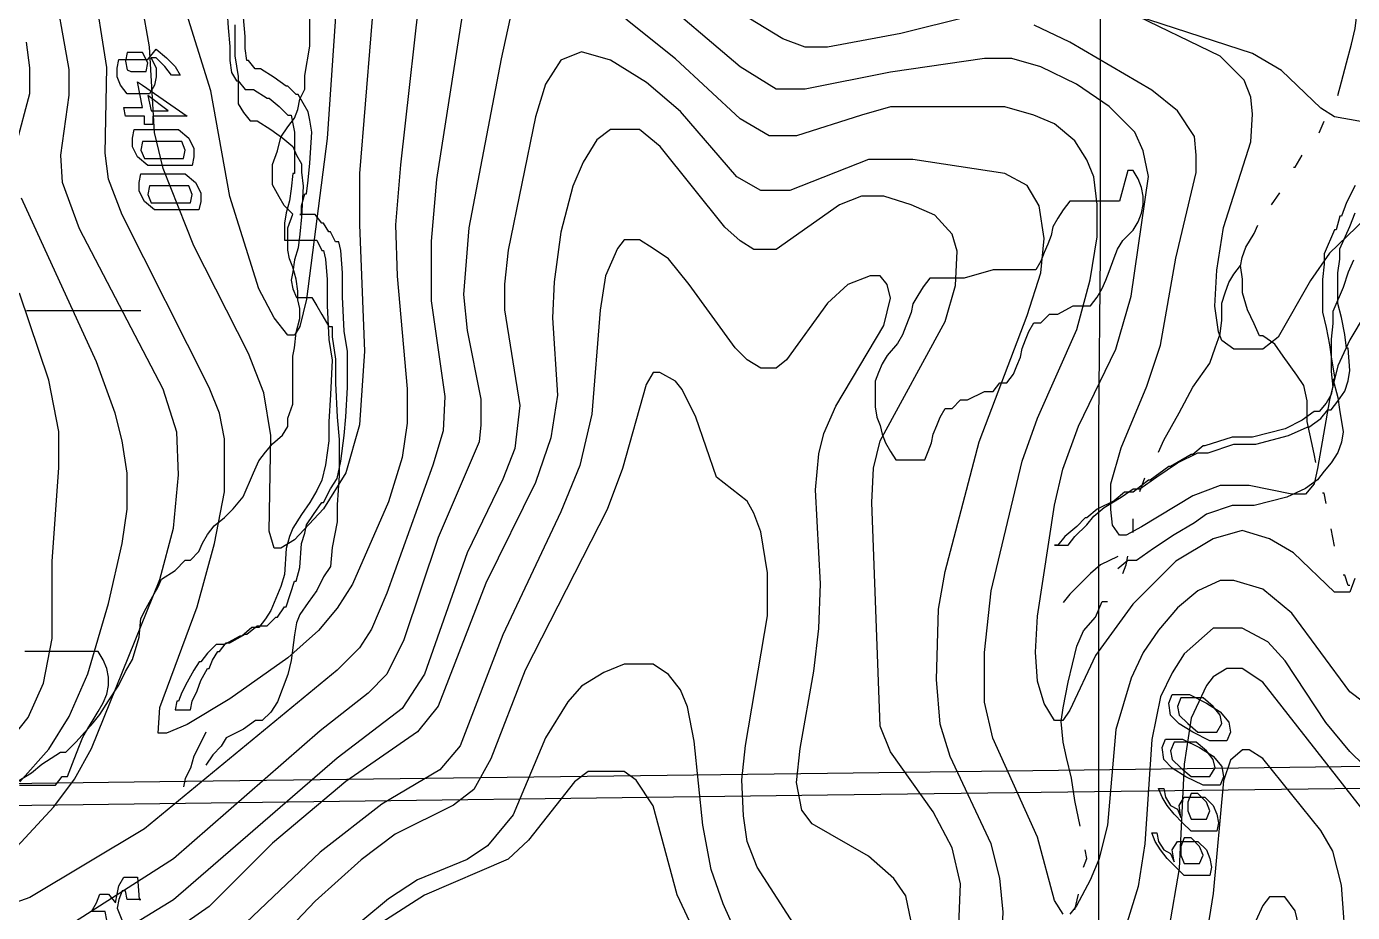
# Model space of a CAD drawing. Extents: x -0.49 to 6.91, y -0.57 to 8.11.
# Drawn here: x 2.0287 to 2.4381, y 2.2433 to 2.517 of the extents above; entities that cross this region are included whole.
import ezdxf

# ---------------------------------------------------------------- set-up
doc = ezdxf.new("R2010")
doc.units = 0
for name, color, linetype in [('Elevations', 7, 'CONTINUOUS'), ('Grid', 7, 'CONTINUOUS'), ('Labels', 7, 'CONTINUOUS'), ('roads', 7, 'CONTINUOUS'), ('topo', 7, 'CONTINUOUS'), ('topo_grid', 7, 'CONTINUOUS'), ('water', 7, 'CONTINUOUS'), ('white', 7, 'CONTINUOUS')]:
    doc.layers.add(name, color=color, linetype=linetype)

msp = doc.modelspace()

# ---------------------------------------------------------------- linework, layer by layer
at = {"layer": 'Elevations', "color": 1}
for points in [[(2.068791, 2.509939), (2.071954, 2.507294), (2.074589, 2.504648), (2.076171, 2.502002), (2.074589, 2.502002), (2.073536, 2.502002), (2.071427, 2.504648), (2.068792, 2.507294), (2.06721, 2.507294), (2.068792, 2.504119), (2.068792, 2.501473), (2.068266, 2.498827), (2.066683, 2.496181), (2.065101, 2.496181), (2.062464, 2.496181), (2.059826, 2.496181), (2.057717, 2.498827), (2.056662, 2.501473), (2.056662, 2.504119), (2.057188, 2.506764), (2.058771, 2.506764), (2.060879, 2.506764), (2.063515, 2.506764), (2.06615, 2.506764)], [(2.060882, 2.503087), (2.062464, 2.503087), (2.064046, 2.503087), (2.065629, 2.503087), (2.066155, 2.505733), (2.064573, 2.508908), (2.062991, 2.508908), (2.061408, 2.508908), (2.059826, 2.508908), (2.0593, 2.506262), (2.059826, 2.503616)], [(2.064573, 2.498853), (2.078281, 2.489328), (2.078281, 2.489328), (2.067736, 2.489328), (2.067736, 2.486683), (2.065101, 2.486683), (2.065101, 2.489328), (2.0593, 2.489328), (2.058773, 2.491974), (2.064574, 2.491974), (2.062991, 2.499912)], [(2.066154, 2.495705), (2.06721, 2.490942), (2.072482, 2.490942)], [(2.078808, 2.482502), (2.08039, 2.479327), (2.08039, 2.476681), (2.079864, 2.474035), (2.078281, 2.474035), (2.076173, 2.474035), (2.070373, 2.474035), (2.066155, 2.474035), (2.062992, 2.476681), (2.061409, 2.479856), (2.061409, 2.482502), (2.061936, 2.485148), (2.063518, 2.485148), (2.065627, 2.485148), (2.071427, 2.485148), (2.075645, 2.485148)], [(2.067736, 2.476179), (2.0709, 2.476179), (2.075118, 2.476179), (2.077227, 2.476179), (2.077753, 2.478824), (2.076698, 2.48147), (2.074062, 2.48147), (2.070371, 2.48147), (2.067209, 2.48147), (2.064574, 2.48147), (2.064044, 2.478824), (2.0651, 2.476179)], [(2.080917, 2.468797), (2.082499, 2.465622), (2.082499, 2.462976), (2.081973, 2.46033), (2.08039, 2.46033), (2.078282, 2.46033), (2.072483, 2.46033), (2.068265, 2.46033), (2.065101, 2.462976), (2.063518, 2.466151), (2.063518, 2.468797), (2.064045, 2.471443), (2.065627, 2.471443), (2.067736, 2.471443), (2.073536, 2.471443), (2.077754, 2.471443)], [(2.069845, 2.462473), (2.073009, 2.462473), (2.077227, 2.462473), (2.079336, 2.462473), (2.079862, 2.465119), (2.078807, 2.467765), (2.076171, 2.467765), (2.07248, 2.467765), (2.069318, 2.467765), (2.06668, 2.467765), (2.066153, 2.465119), (2.067209, 2.462473)], [(2.393054, 2.307983), (2.397272, 2.305337), (2.399907, 2.302162), (2.400434, 2.298987), (2.399381, 2.296341), (2.398325, 2.296341), (2.396216, 2.296341), (2.394108, 2.296341), (2.388836, 2.298987), (2.384618, 2.301633), (2.381982, 2.304279), (2.381456, 2.307983), (2.382509, 2.310629), (2.383562, 2.310629), (2.385144, 2.310629), (2.387779, 2.310629)], [(2.390418, 2.29904), (2.393581, 2.29904), (2.396216, 2.29904), (2.397798, 2.301686), (2.397272, 2.304332), (2.395163, 2.306978), (2.391999, 2.309623), (2.387782, 2.309623), (2.385144, 2.309623), (2.384091, 2.306978), (2.384618, 2.304332), (2.387253, 2.301686)], [(2.390945, 2.294278), (2.395163, 2.291632), (2.397798, 2.288457), (2.398325, 2.285282), (2.397272, 2.282636), (2.396216, 2.282636), (2.394107, 2.282636), (2.391999, 2.282636), (2.386727, 2.285282), (2.382509, 2.287928), (2.379871, 2.290573), (2.379344, 2.294278), (2.3804, 2.296923), (2.381453, 2.296923), (2.383035, 2.296923), (2.38567, 2.296923)], [(2.388309, 2.285335), (2.391472, 2.285335), (2.394107, 2.285335), (2.395689, 2.28798), (2.395163, 2.290626), (2.393054, 2.293272), (2.389891, 2.295918), (2.385672, 2.295918), (2.383036, 2.295918), (2.381983, 2.293272), (2.382509, 2.290626), (2.385145, 2.28798)], [(2.384091, 2.275307), (2.385144, 2.272661), (2.384618, 2.276365), (2.3862, 2.279011), (2.387782, 2.279011), (2.389891, 2.279011), (2.392526, 2.279011), (2.395161, 2.276365), (2.396217, 2.273719), (2.396743, 2.271074), (2.396217, 2.268428), (2.394635, 2.268428), (2.393053, 2.268428), (2.390944, 2.268428), (2.388309, 2.268428), (2.385673, 2.271074), (2.383038, 2.273719), (2.380929, 2.276365), (2.379347, 2.279011), (2.378291, 2.281657), (2.379874, 2.281657), (2.3804, 2.279011), (2.381982, 2.276365)], [(2.389363, 2.272132), (2.390945, 2.272132), (2.393054, 2.272132), (2.394107, 2.274778), (2.394107, 2.274778), (2.393054, 2.277424), (2.390419, 2.280069), (2.38831, 2.280069), (2.387254, 2.277424), (2.387254, 2.274778), (2.38831, 2.272132)], [(2.381982, 2.261601), (2.383035, 2.258956), (2.382509, 2.26266), (2.384091, 2.265306), (2.38567, 2.265306), (2.387782, 2.265306), (2.390417, 2.265306), (2.393052, 2.26266), (2.394108, 2.260014), (2.394634, 2.257368), (2.394108, 2.254722), (2.392526, 2.254722), (2.390944, 2.254722), (2.388835, 2.254722), (2.3862, 2.254722), (2.383564, 2.257368), (2.380926, 2.260014), (2.378818, 2.26266), (2.377238, 2.265306), (2.376182, 2.267951), (2.377765, 2.267951), (2.378291, 2.265306), (2.379873, 2.26266)], [(2.387254, 2.258426), (2.388836, 2.258426), (2.390945, 2.258426), (2.391998, 2.261072), (2.391998, 2.261072), (2.390945, 2.263718), (2.38831, 2.266364), (2.386201, 2.266364), (2.385145, 2.263718), (2.385145, 2.261072), (2.386201, 2.258426)]]:
    msp.add_lwpolyline(points, close=True, dxfattribs=at)
at = {"layer": 'Grid', "color": 1}
for points in [[(1.658057, 2.278455), (1.658583, 2.485148), (1.658583, 2.691311), (1.65911, 2.897977), (1.65911, 3.10467), (1.86474, 3.10467), (2.07037, 3.10467), (2.276, 3.10467), (2.48163, 3.10467), (2.48163, 3.071994), (2.48163, 2.898533), (2.48163, 2.863185), (2.48163, 2.69237), (2.48163, 2.654402), (2.482157, 2.487265), (2.482157, 2.44509), (2.482157, 2.282186), (2.276, 2.27954), (2.069842, 2.276894), (1.864212, 2.274249)], [(1.659639, 1.451738), (1.659112, 1.658431), (1.658586, 1.865097), (1.658586, 2.071789), (1.658059, 2.278482), (1.864216, 2.281128), (2.069846, 2.283774), (2.276003, 2.286419), (2.48216, 2.289065), (2.48216, 2.243186), (2.482687, 2.082902), (2.482687, 2.034404), (2.483216, 1.877268), (2.483216, 1.825595), (2.483742, 1.675338), (2.483742, 1.616812), (2.484269, 1.473937), (2.278111, 1.469174), (2.071954, 1.464941), (1.865797, 1.460179)]]:
    msp.add_lwpolyline(points, close=True, dxfattribs=at)
at = {"layer": 'Labels', "color": 6}
msp.add_lwpolyline([(2.053503, 2.241017), (2.052976, 2.243663), (2.051923, 2.243663), (2.050341, 2.243663), (2.049814, 2.243663), (2.048759, 2.243663), (2.048759, 2.243663), (2.050341, 2.246309), (2.051397, 2.248954), (2.052979, 2.248954), (2.054035, 2.248954), (2.056143, 2.246309), (2.05667, 2.248954), (2.057196, 2.2516), (2.058778, 2.254246), (2.059832, 2.254246), (2.060887, 2.254246), (2.06194, 2.254246), (2.062996, 2.254246), (2.063518, 2.247367), (2.064044, 2.247367), (2.064044, 2.247367), (2.062991, 2.247367), (2.061409, 2.247367), (2.060354, 2.247367), (2.059827, 2.247367), (2.059301, 2.250013), (2.058774, 2.250013), (2.058247, 2.250013), (2.057194, 2.247367), (2.056665, 2.244721), (2.061938, 2.231492)], dxfattribs=at)
at = {"layer": 'roads', "color": 7}
for points in [[(2.093051, 2.517454), (2.093051, 2.507929), (2.094106, 2.501579), (2.094106, 2.497345), (2.094106, 2.493112), (2.095689, 2.490466), (2.097797, 2.48782), (2.099906, 2.48782), (2.104124, 2.485174), (2.107815, 2.482529), (2.110979, 2.479883), (2.112032, 2.477237), (2.113614, 2.474591), (2.113614, 2.471945), (2.114141, 2.467712), (2.113614, 2.458187), (2.113088, 2.452895), (2.112561, 2.448662), (2.111506, 2.444958), (2.110979, 2.441254), (2.110453, 2.438608), (2.110979, 2.435962), (2.112032, 2.433316), (2.112559, 2.433316), (2.114141, 2.433316), (2.116776, 2.433316), (2.118358, 2.43067), (2.119941, 2.428024), (2.122049, 2.42432), (2.123102, 2.42432), (2.123102, 2.421145), (2.124158, 2.414266), (2.124158, 2.406858), (2.124685, 2.396274), (2.125211, 2.389395), (2.125211, 2.378283), (2.124685, 2.369287), (2.124685, 2.363995), (2.123102, 2.356058), (2.122576, 2.350237), (2.120467, 2.347062), (2.118358, 2.342829), (2.115723, 2.339124), (2.113085, 2.33542), (2.112032, 2.332774), (2.111506, 2.32907), (2.11045, 2.321133), (2.109397, 2.316899), (2.106234, 2.308433), (2.104125, 2.305258), (2.101488, 2.302612), (2.099379, 2.302612), (2.095689, 2.299966), (2.090416, 2.29732), (2.088834, 2.294674), (2.086198, 2.292029), (2.08409, 2.288854)], [(2.438401, 2.444799), (2.436818, 2.441095), (2.435236, 2.436332), (2.432073, 2.428924), (2.432073, 2.42522), (2.431546, 2.420457), (2.431546, 2.415695), (2.431546, 2.410403), (2.432073, 2.405641)], [(2.432071, 2.408181), (2.433653, 2.40236), (2.43418, 2.398656), (2.435233, 2.391776), (2.434706, 2.388601), (2.43365, 2.385426), (2.431542, 2.382251), (2.429433, 2.379606), (2.427324, 2.37696), (2.423633, 2.374314), (2.417833, 2.371668), (2.407816, 2.369022), (2.400961, 2.369022), (2.393053, 2.366376), (2.389362, 2.363731), (2.383035, 2.360026), (2.376708, 2.355793), (2.371436, 2.352089), (2.368798, 2.352089), (2.365635, 2.349443)], [(2.365636, 2.353333), (2.360364, 2.350687), (2.3572, 2.348041), (2.354565, 2.345395), (2.350873, 2.341691), (2.348765, 2.339045)], [(2.084081, 2.29904), (2.082499, 2.295865)], [(2.082499, 2.295865), (2.08039, 2.291632), (2.079337, 2.287928), (2.077755, 2.284753), (2.077228, 2.282107)]]:
    msp.add_lwpolyline(points, dxfattribs=at)
at = {"layer": 'topo', "color": 2}
for points in [[(2.015542, 2.252738), (2.037159, 2.276021), (2.043486, 2.284488), (2.048759, 2.294013), (2.069848, 2.346215), (2.074066, 2.36209), (2.075648, 2.378494), (2.075121, 2.391724), (2.070903, 2.404953), (2.045068, 2.454509), (2.039796, 2.468797), (2.039267, 2.477263), (2.041905, 2.495784), (2.041905, 2.503722), (2.036632, 2.533249), (2.041377, 2.564338), (2.040851, 2.591775), (2.038742, 2.602358), (2.036107, 2.610296), (2.031362, 2.617704), (2.025035, 2.623525)], [(2.151043, 2.535948), (2.144189, 2.474274), (2.142606, 2.455753), (2.143133, 2.439878), (2.146296, 2.405085), (2.146296, 2.394502), (2.144714, 2.383918), (2.140496, 2.37016), (2.129424, 2.34476), (2.124678, 2.337352), (2.118879, 2.330473), (2.109388, 2.322006), (2.091462, 2.309306), (2.078281, 2.301368), (2.071954, 2.298723), (2.069319, 2.298723), (2.069845, 2.30666), (2.081444, 2.337775), (2.086717, 2.357354), (2.08988, 2.373229), (2.08988, 2.389633), (2.088298, 2.397571), (2.085135, 2.405508), (2.058245, 2.458769), (2.054027, 2.469881), (2.052974, 2.477819), (2.0535, 2.504277), (2.049282, 2.531185)], [(2.136805, 2.535895), (2.131533, 2.471575), (2.131533, 2.4557), (2.133113, 2.416674), (2.131533, 2.39392), (2.127315, 2.379103), (2.120461, 2.36799), (2.111497, 2.358465), (2.107279, 2.35582), (2.10517, 2.35582), (2.103591, 2.361111), (2.104117, 2.390639), (2.102008, 2.403868), (2.097264, 2.416039), (2.080391, 2.44927), (2.070901, 2.473083), (2.068265, 2.484195), (2.066683, 2.510654), (2.061938, 2.537562)], [(2.16475, 2.530418), (2.15526, 2.469776), (2.153678, 2.450726), (2.153678, 2.432205), (2.157896, 2.402677), (2.15737, 2.392094), (2.154207, 2.381511), (2.139971, 2.341982), (2.135226, 2.330869), (2.131534, 2.325049), (2.124681, 2.318169), (2.065101, 2.269142), (2.029776, 2.247975), (2.020813, 2.2448)], [(2.124677, 2.527719), (2.121514, 2.48237), (2.115187, 2.432813), (2.113078, 2.424347), (2.111496, 2.421701), (2.109387, 2.421701), (2.105169, 2.426993), (2.100424, 2.435988), (2.091461, 2.464458), (2.085661, 2.497134), (2.077225, 2.524042)], [(2.438906, 2.346533), (2.437327, 2.342299), (2.434689, 2.342299), (2.43258, 2.342299), (2.419927, 2.35447), (2.412545, 2.358704), (2.404109, 2.361349), (2.395146, 2.358704), (2.383547, 2.351824), (2.370361, 2.338595), (2.358762, 2.32272), (2.350853, 2.305787), (2.348745, 2.302612), (2.346109, 2.302612), (2.342945, 2.307904), (2.340836, 2.314783), (2.34031, 2.323779), (2.340836, 2.334891), (2.34611, 2.369155), (2.348745, 2.380267), (2.35349, 2.393496), (2.36509, 2.417309), (2.369835, 2.433713), (2.375107, 2.470622), (2.373525, 2.47856), (2.370887, 2.484381), (2.362979, 2.492318), (2.352961, 2.499197), (2.341889, 2.504489), (2.332926, 2.507135), (2.32451, 2.507135), (2.295511, 2.502901), (2.269149, 2.49761), (2.260186, 2.49761), (2.249114, 2.504489), (2.22117, 2.528301)], [(2.177922, 2.5192), (2.175287, 2.507029), (2.165269, 2.454827), (2.163689, 2.434189), (2.164743, 2.423077), (2.168961, 2.40191), (2.168961, 2.393973), (2.168434, 2.388681), (2.15578, 2.359153), (2.145235, 2.327536), (2.139963, 2.316952), (2.134163, 2.311131), (2.1194, 2.29949), (2.074057, 2.259935), (2.036096, 2.235593)], [(2.348755, 2.24279), (2.34612, 2.247023), (2.340848, 2.266602), (2.327139, 2.297188), (2.324503, 2.3083), (2.324503, 2.323646), (2.326612, 2.342696), (2.336102, 2.382754), (2.340848, 2.395983), (2.352974, 2.423421), (2.357192, 2.438766), (2.359301, 2.451996), (2.359301, 2.46205), (2.358245, 2.470516), (2.356137, 2.475808), (2.352446, 2.481629), (2.346119, 2.486921), (2.339792, 2.489566), (2.330829, 2.492212), (2.295503, 2.492212), (2.286539, 2.489566), (2.266505, 2.483216), (2.258068, 2.483216), (2.249106, 2.488508), (2.22907, 2.507029), (2.21378, 2.5192)], [(2.319765, 2.520073), (2.298675, 2.514781), (2.276003, 2.510548), (2.269149, 2.510548), (2.262295, 2.513194), (2.25175, 2.519544)], [(2.442082, 2.457578), (2.43101, 2.446995), (2.42521, 2.438528), (2.415192, 2.421066), (2.410447, 2.417362), (2.401484, 2.417362), (2.397793, 2.420008), (2.39674, 2.422653), (2.395685, 2.430591), (2.396214, 2.441703), (2.398323, 2.454933), (2.406758, 2.481391), (2.407288, 2.489858), (2.406758, 2.495149), (2.40465, 2.500441), (2.397269, 2.507849), (2.368793, 2.521608)], [(2.450517, 2.485915), (2.432591, 2.48909), (2.428373, 2.491736), (2.416246, 2.503378), (2.407283, 2.508669), (2.371426, 2.520311)], [(2.44209, 2.428104), (2.437344, 2.420166), (2.433654, 2.412229), (2.431019, 2.401645), (2.427327, 2.380479), (2.426272, 2.375716), (2.423637, 2.372541), (2.419419, 2.372541), (2.406238, 2.375187), (2.397274, 2.375187), (2.388839, 2.372012), (2.373016, 2.362487), (2.368272, 2.359841), (2.366163, 2.359841), (2.364054, 2.363016), (2.363528, 2.367779), (2.363528, 2.375716), (2.366691, 2.386829), (2.3746, 2.405879), (2.378818, 2.418579), (2.383567, 2.44546), (2.389894, 2.471919), (2.389894, 2.47721), (2.389368, 2.483031), (2.384095, 2.490969), (2.376186, 2.497319), (2.350874, 2.512135), (2.339802, 2.517427)], [(2.025553, 2.480412), (2.02977, 2.496287), (2.02977, 2.504224), (2.028717, 2.512162)], [(2.329773, 2.232815), (2.330299, 2.243398), (2.329246, 2.253981), (2.326611, 2.264565), (2.313957, 2.291473), (2.310793, 2.301527), (2.30974, 2.315285), (2.310267, 2.336981), (2.312375, 2.348623), (2.32292, 2.388681), (2.337682, 2.427707), (2.3419, 2.440936), (2.342956, 2.451519), (2.341374, 2.461574), (2.337683, 2.467924), (2.330829, 2.471628), (2.302358, 2.475861), (2.28865, 2.475861), (2.264396, 2.466336), (2.255433, 2.466336), (2.248052, 2.470569), (2.230653, 2.490678), (2.220108, 2.499674), (2.209036, 2.506553), (2.200072, 2.509199), (2.193746, 2.506553), (2.189, 2.499144), (2.185832, 2.48909), (2.177397, 2.447948), (2.176341, 2.437364), (2.176341, 2.429427), (2.181086, 2.399899), (2.179504, 2.38667), (2.175813, 2.377145), (2.164741, 2.354391), (2.151559, 2.316952), (2.144705, 2.306369), (2.12467, 2.291023), (2.074055, 2.247261), (2.036093, 2.223978)], [(2.316601, 2.239509), (2.31713, 2.252209), (2.314492, 2.263321), (2.308693, 2.274434), (2.295512, 2.292955), (2.292348, 2.300892), (2.289713, 2.369948), (2.29024, 2.380532), (2.292348, 2.388998), (2.312383, 2.425908), (2.315547, 2.43702), (2.316074, 2.447604), (2.314492, 2.452895), (2.30922, 2.458716), (2.301838, 2.461891), (2.293402, 2.464537), (2.286548, 2.464537), (2.279694, 2.461891), (2.260186, 2.448133), (2.253332, 2.448133), (2.249114, 2.450779), (2.244369, 2.455012), (2.224333, 2.479883), (2.218006, 2.485174), (2.21326, 2.485174), (2.209041, 2.485174), (2.204823, 2.481999), (2.200605, 2.47512), (2.197442, 2.467712), (2.193751, 2.453424), (2.191637, 2.438079), (2.19111, 2.426966), (2.192698, 2.403154), (2.190584, 2.389924), (2.185839, 2.376166), (2.170549, 2.345051), (2.155786, 2.307083), (2.149459, 2.299146), (2.127315, 2.2838), (2.104643, 2.26475), (2.085135, 2.245171), (2.078281, 2.240408)], [(2.026606, 2.283747), (2.035569, 2.293801), (2.041896, 2.303855), (2.047696, 2.317085), (2.054023, 2.33878), (2.058241, 2.357301), (2.059823, 2.367885), (2.059823, 2.378997), (2.058241, 2.389051), (2.056132, 2.397518), (2.050332, 2.413393), (2.027133, 2.464008)], [(2.301835, 2.240594), (2.300255, 2.248531), (2.296564, 2.253823), (2.288655, 2.260702), (2.271256, 2.270756), (2.268093, 2.274989), (2.266511, 2.283456), (2.267566, 2.294039), (2.271783, 2.317852), (2.273366, 2.331081), (2.273892, 2.344839), (2.27231, 2.373838), (2.273366, 2.38495), (2.274948, 2.3913), (2.278638, 2.399767), (2.293401, 2.424638), (2.29551, 2.433104), (2.294457, 2.437338), (2.292348, 2.439984), (2.289184, 2.439984), (2.28233, 2.437338), (2.276003, 2.431517), (2.263349, 2.414054), (2.260186, 2.411409), (2.255441, 2.411409), (2.251223, 2.414054), (2.247532, 2.417759), (2.233296, 2.437338), (2.226969, 2.445275), (2.222224, 2.44845), (2.218006, 2.451096), (2.213261, 2.451096), (2.211152, 2.44845), (2.207461, 2.439984), (2.205879, 2.4294), (2.203241, 2.397227), (2.199551, 2.381352), (2.193751, 2.367064), (2.17582, 2.329097), (2.162639, 2.294807), (2.156312, 2.287398), (2.138386, 2.276815), (2.119405, 2.261998), (2.086189, 2.230354)], [(2.022912, 2.29568), (2.029239, 2.303617), (2.033984, 2.314201), (2.036619, 2.327959), (2.036619, 2.351771), (2.038728, 2.38077), (2.038728, 2.391882), (2.035565, 2.407757), (2.026601, 2.434639)], [(2.269658, 2.233529), (2.254368, 2.257342), (2.251204, 2.265279), (2.250151, 2.273217), (2.249622, 2.284329), (2.250678, 2.294913), (2.257532, 2.33497), (2.257532, 2.3482), (2.255423, 2.3609), (2.253314, 2.36672), (2.251205, 2.370425), (2.241715, 2.377833), (2.235388, 2.396354), (2.23117, 2.40482), (2.229062, 2.407466), (2.224317, 2.410112), (2.222208, 2.410112), (2.220099, 2.406408), (2.212717, 2.380479), (2.207972, 2.367779), (2.18266, 2.318222), (2.172115, 2.290811), (2.166843, 2.281286), (2.160516, 2.276524), (2.142589, 2.267528), (2.132044, 2.259591), (2.117809, 2.246891), (2.098828, 2.226782)], [(2.441554, 2.3083), (2.437336, 2.311475), (2.419409, 2.335817), (2.410446, 2.343225), (2.401483, 2.345871), (2.397265, 2.345871), (2.390411, 2.342696), (2.384084, 2.337405), (2.37828, 2.330525), (2.373535, 2.323646), (2.369844, 2.315709), (2.365099, 2.299834), (2.362464, 2.270306), (2.359826, 2.259723), (2.35719, 2.253373), (2.352972, 2.245435), (2.350864, 2.24279)], [(2.454737, 2.276101), (2.437338, 2.293034), (2.429956, 2.30203), (2.417302, 2.32108), (2.41203, 2.326901), (2.404121, 2.331134), (2.399376, 2.331134), (2.395158, 2.331134), (2.386195, 2.323196), (2.382504, 2.317376), (2.378809, 2.309967), (2.376177, 2.296738), (2.374063, 2.264565), (2.371954, 2.251336), (2.365627, 2.230698)], [(2.253334, 2.224824), (2.243844, 2.245991), (2.240153, 2.256574), (2.237518, 2.270333), (2.23488, 2.296262), (2.232771, 2.306845), (2.230662, 2.312137), (2.226973, 2.316899), (2.222227, 2.320074), (2.218009, 2.320074), (2.21326, 2.320074), (2.206933, 2.317429), (2.200079, 2.313195), (2.195861, 2.308433), (2.189007, 2.29732), (2.178985, 2.273508), (2.171076, 2.263983), (2.164749, 2.259749), (2.149459, 2.253399), (2.140496, 2.247579), (2.124679, 2.234349)], [(2.449983, 2.237498), (2.445765, 2.264909), (2.44102, 2.275492), (2.410439, 2.314518), (2.404112, 2.318751), (2.399381, 2.318751), (2.395163, 2.316106), (2.393054, 2.31346), (2.388309, 2.303406), (2.386201, 2.289118), (2.384618, 2.256971), (2.381456, 2.23845)], [(2.436289, 2.230566), (2.43471, 2.251733), (2.432072, 2.262316), (2.428382, 2.268666), (2.410455, 2.290891), (2.406237, 2.293537), (2.404128, 2.293537), (2.400438, 2.290362), (2.39833, 2.284012), (2.395165, 2.249219), (2.39042, 2.219691)], [(2.241204, 2.223978), (2.229606, 2.248849), (2.222224, 2.276259), (2.216951, 2.284197), (2.21326, 2.286843), (2.209042, 2.286843), (2.202188, 2.286843), (2.19797, 2.283668), (2.183731, 2.265676), (2.177404, 2.259855), (2.151569, 2.248743), (2.138388, 2.240276)], [(2.426781, 2.217019), (2.420454, 2.243901), (2.417291, 2.248134), (2.415183, 2.248134), (2.412545, 2.248134), (2.410436, 2.245488), (2.408327, 2.240726)]]:
    msp.add_lwpolyline(points, dxfattribs=at)
at = {"layer": 'topo_grid', "color": 7}
msp.add_lwpolyline([(2.359831, 2.241043), (2.359831, 2.292187), (2.359831, 2.34386), (2.359831, 2.395004), (2.360358, 2.446651), (2.360358, 2.498324), (2.360358, 2.549468), (2.360358, 2.601141), (2.360358, 2.652814), (2.360358, 2.703958), (2.360884, 2.755631), (2.360884, 2.806775), (2.360884, 2.858449), (2.360884, 2.909593), (2.360884, 2.961266)], dxfattribs=at)
at = {"layer": 'water', "color": 4}
for points in [[(2.433653, 2.495678), (2.434706, 2.499912), (2.436288, 2.505733), (2.437871, 2.511553), (2.438924, 2.516316), (2.43945, 2.520549), (2.443141, 2.527428), (2.447359, 2.536953), (2.448941, 2.540658), (2.449468, 2.543303), (2.449468, 2.547008), (2.449994, 2.552828), (2.449468, 2.562353), (2.447359, 2.566058), (2.446833, 2.566058)], [(2.026071, 2.283879), (2.030289, 2.286525), (2.033453, 2.289171), (2.039252, 2.292875), (2.040835, 2.292875), (2.043998, 2.29605), (2.049271, 2.301871), (2.051379, 2.304517), (2.054015, 2.30875), (2.057178, 2.313513), (2.059286, 2.317746), (2.061395, 2.32145), (2.063504, 2.328329), (2.06403, 2.33415), (2.065613, 2.337325), (2.067721, 2.341029), (2.069304, 2.343675), (2.070357, 2.346321), (2.074575, 2.348967), (2.077739, 2.352142), (2.079321, 2.352142), (2.081956, 2.354788), (2.083009, 2.357434), (2.084591, 2.360079), (2.0867, 2.362725), (2.089864, 2.365371), (2.092505, 2.368017), (2.095664, 2.371721), (2.098832, 2.379129), (2.100414, 2.382834), (2.102523, 2.385479), (2.104631, 2.388125), (2.107794, 2.390771), (2.109376, 2.393417), (2.109376, 2.396063), (2.110959, 2.400296), (2.110959, 2.406117), (2.110959, 2.411938), (2.110959, 2.415113), (2.111485, 2.417759), (2.112012, 2.422521), (2.113065, 2.426754), (2.113065, 2.429929), (2.112538, 2.432575), (2.112538, 2.435221), (2.112012, 2.438925), (2.110959, 2.442629), (2.109903, 2.445275), (2.109376, 2.447921), (2.109376, 2.451096), (2.109376, 2.4548), (2.110959, 2.459034), (2.108323, 2.461679), (2.106741, 2.464325), (2.104632, 2.468029), (2.104632, 2.470675), (2.104632, 2.474379), (2.106215, 2.478613), (2.10727, 2.482846), (2.109379, 2.486021), (2.111488, 2.488667), (2.112541, 2.491313), (2.113067, 2.494488), (2.114649, 2.497663), (2.114649, 2.501896), (2.116232, 2.510892), (2.116232, 2.519359)], [(2.427853, 2.48409), (2.427853, 2.48409), (2.429435, 2.487794)], [(2.419944, 2.473533), (2.420471, 2.473533), (2.422579, 2.477237)], [(2.41309, 2.461944), (2.415725, 2.465648)], [(2.403599, 2.442973), (2.404126, 2.445619), (2.405181, 2.448794), (2.407817, 2.453028), (2.40887, 2.455673)], [(2.378291, 2.385506), (2.379873, 2.38921), (2.384618, 2.397677), (2.388836, 2.405614), (2.394109, 2.413023), (2.395691, 2.417785), (2.397273, 2.422018), (2.3978, 2.426252), (2.3978, 2.431543), (2.398856, 2.434718), (2.399909, 2.437893), (2.401491, 2.440539), (2.4036, 2.443185)], [(2.426799, 2.382331), (2.42627, 2.384977), (2.424161, 2.395031), (2.424161, 2.401381), (2.423108, 2.406143), (2.420999, 2.409318), (2.416781, 2.415139), (2.414146, 2.418843), (2.410455, 2.421489), (2.409402, 2.421489), (2.40782, 2.425193), (2.405711, 2.429427), (2.404129, 2.434718), (2.404129, 2.438952), (2.403602, 2.443185)], [(2.372492, 2.373361), (2.374072, 2.377595)], [(2.429962, 2.369684), (2.429435, 2.372859), (2.428909, 2.372859)], [(2.370383, 2.360714), (2.370383, 2.364948), (2.370383, 2.364948)], [(2.432598, 2.356508), (2.432071, 2.359153), (2.431545, 2.361799)], [(2.367219, 2.348067), (2.368272, 2.350713), (2.368798, 2.353359)], [(2.437343, 2.344363), (2.436816, 2.344363), (2.435763, 2.347538), (2.435237, 2.347538)], [(2.354038, 2.270042), (2.354038, 2.270042), (2.352456, 2.277979), (2.3514, 2.284858), (2.349818, 2.291208), (2.348765, 2.295971), (2.348238, 2.302321), (2.348765, 2.306554), (2.350347, 2.314492), (2.352982, 2.325604), (2.355091, 2.330367), (2.358782, 2.3346), (2.360891, 2.339363), (2.362473, 2.339363)], [(2.355092, 2.257368), (2.356145, 2.260014), (2.355618, 2.26266)], [(2.352456, 2.244192), (2.353509, 2.248954)]]:
    msp.add_lwpolyline(points, dxfattribs=at)
at = {"layer": 'white', "color": 7}
for points in [[(2.090414, 2.526105), (2.090941, 2.51658), (2.090941, 2.51658), (2.091467, 2.51076), (2.091467, 2.506526), (2.091467, 2.506526), (2.091994, 2.502822), (2.091994, 2.502822), (2.091994, 2.502822), (2.091994, 2.502822), (2.093576, 2.500176), (2.093576, 2.500176), (2.094102, 2.500176), (2.096211, 2.49753), (2.096738, 2.49753), (2.098846, 2.49753), (2.103064, 2.494885), (2.103591, 2.494885), (2.106754, 2.492239), (2.109392, 2.489593), (2.110445, 2.489593), (2.110971, 2.486947), (2.111498, 2.484301), (2.111498, 2.480597), (2.111498, 2.471601), (2.110973, 2.471601), (2.110446, 2.466839), (2.10992, 2.463135), (2.108867, 2.45943), (2.108867, 2.45943), (2.108867, 2.45943), (2.108338, 2.456255), (2.108338, 2.45361), (2.108338, 2.45361), (2.108338, 2.45361), (2.108338, 2.450964), (2.108867, 2.450964), (2.108867, 2.450964), (2.109393, 2.450964), (2.110446, 2.450964), (2.110446, 2.450964), (2.110973, 2.450964), (2.111499, 2.450964), (2.112026, 2.450964), (2.113608, 2.450964), (2.115717, 2.450964), (2.116773, 2.450964), (2.118352, 2.450964), (2.119934, 2.447789), (2.119934, 2.447789), (2.120461, 2.447789), (2.120987, 2.445143), (2.121514, 2.438793), (2.121514, 2.430855), (2.12204, 2.420272), (2.123096, 2.413922), (2.12257, 2.403339), (2.12257, 2.403339), (2.122043, 2.394872), (2.122043, 2.389051), (2.120987, 2.381643), (2.119934, 2.37688), (2.118352, 2.373705), (2.116243, 2.370001), (2.113608, 2.366297), (2.110973, 2.362064), (2.110973, 2.362064), (2.109917, 2.359418), (2.109917, 2.359418), (2.108864, 2.355714), (2.108864, 2.355714), (2.108338, 2.347776), (2.107282, 2.344072), (2.107282, 2.344072), (2.104119, 2.336664), (2.102537, 2.334018), (2.100428, 2.331372), (2.098319, 2.331372), (2.095155, 2.328726), (2.094629, 2.328726), (2.089884, 2.32608), (2.089357, 2.32608), (2.088831, 2.32608), (2.087248, 2.32608), (2.087248, 2.32608), (2.084613, 2.323435), (2.082504, 2.320789), (2.082504, 2.320789), (2.081978, 2.320789), (2.081978, 2.320789), (2.081978, 2.320789), (2.080396, 2.318143), (2.080396, 2.318143), (2.078287, 2.314439), (2.078287, 2.314439), (2.076705, 2.311264), (2.076705, 2.311264), (2.075652, 2.308618), (2.075125, 2.308618), (2.074599, 2.305972), (2.074599, 2.305972), (2.074599, 2.305972), (2.074599, 2.305972), (2.074599, 2.305972), (2.074599, 2.305972), (2.075125, 2.305972), (2.075652, 2.305972), (2.076178, 2.305972), (2.076178, 2.305972), (2.076705, 2.305972), (2.077231, 2.305972), (2.077758, 2.305972), (2.078284, 2.305972), (2.078811, 2.305972), (2.078811, 2.305972), (2.079337, 2.305972), (2.079337, 2.305972), (2.079867, 2.308618), (2.081446, 2.311793), (2.082502, 2.314968), (2.084611, 2.318672), (2.084611, 2.318672), (2.085137, 2.318672), (2.08619, 2.321318), (2.087772, 2.323964), (2.088299, 2.323964), (2.090408, 2.32661), (2.091463, 2.32661), (2.096208, 2.329255), (2.096735, 2.329255), (2.099898, 2.331901), (2.102533, 2.331901), (2.10306, 2.331901), (2.10306, 2.331901), (2.105695, 2.334547), (2.105695, 2.334547), (2.106221, 2.334547), (2.10833, 2.337722), (2.108857, 2.337722), (2.108857, 2.337722), (2.111492, 2.34566), (2.112018, 2.34566), (2.113074, 2.349893), (2.113074, 2.349893), (2.113074, 2.349893), (2.113601, 2.357301), (2.114654, 2.360476), (2.11518, 2.363122), (2.117289, 2.366297), (2.117289, 2.366297), (2.119927, 2.370001), (2.120453, 2.370001), (2.122562, 2.374235), (2.124671, 2.37741), (2.124671, 2.37741), (2.124671, 2.37741), (2.125724, 2.382701), (2.12678, 2.390639), (2.12678, 2.390639), (2.127306, 2.39646), (2.127833, 2.405455), (2.127833, 2.416568), (2.127833, 2.416568), (2.126777, 2.422918), (2.12625, 2.433501), (2.12625, 2.44091), (2.12625, 2.44091), (2.125724, 2.447789), (2.125197, 2.450435), (2.125197, 2.450435), (2.125197, 2.450435), (2.124671, 2.450435), (2.124144, 2.450435), (2.124144, 2.450435), (2.122562, 2.45361), (2.122036, 2.45361), (2.120453, 2.456255), (2.119927, 2.456255), (2.117818, 2.458901), (2.117818, 2.458901), (2.117292, 2.458901), (2.114656, 2.458901), (2.114132, 2.458901), (2.113076, 2.458901), (2.113603, 2.458901), (2.113603, 2.458901), (2.113603, 2.461547), (2.114658, 2.465251), (2.115185, 2.465251), (2.115712, 2.469485), (2.116238, 2.474776), (2.116238, 2.474776), (2.116765, 2.484301), (2.116765, 2.484301), (2.116238, 2.488005), (2.116238, 2.488005), (2.115712, 2.490651), (2.115712, 2.490651), (2.115712, 2.490651), (2.114129, 2.493297), (2.114129, 2.493297), (2.112547, 2.495943), (2.112547, 2.495943), (2.112021, 2.495943), (2.109385, 2.498589), (2.108859, 2.498589), (2.105168, 2.501235), (2.10095, 2.50388), (2.09937, 2.50388), (2.097259, 2.506526), (2.096732, 2.506526), (2.096206, 2.51023), (2.096206, 2.51023), (2.096206, 2.513935), (2.096206, 2.513935), (2.095679, 2.519755)], [(2.438925, 2.467897), (2.436289, 2.462605), (2.434707, 2.458372), (2.434181, 2.458372), (2.433128, 2.454139), (2.432601, 2.454139), (2.429437, 2.44673), (2.429437, 2.44673), (2.429437, 2.44673), (2.429437, 2.44673), (2.429437, 2.443555), (2.428911, 2.438793), (2.428911, 2.438793), (2.428911, 2.43403), (2.428911, 2.428739), (2.428911, 2.428739), (2.429966, 2.423976), (2.429966, 2.423976), (2.431019, 2.418685), (2.431546, 2.41498), (2.432602, 2.40863), (2.432072, 2.405985), (2.431546, 2.403339), (2.429966, 2.400693), (2.427858, 2.398047), (2.426275, 2.398047), (2.422585, 2.395401), (2.417312, 2.392755), (2.407295, 2.39011), (2.400968, 2.39011), (2.392532, 2.387464), (2.392005, 2.387464), (2.388842, 2.384818), (2.388309, 2.384818), (2.381982, 2.381114), (2.381453, 2.381114), (2.375654, 2.37688), (2.375128, 2.37688), (2.370383, 2.373176), (2.369856, 2.373176), (2.367747, 2.373176), (2.364583, 2.37053), (2.364583, 2.37053), (2.359311, 2.367885), (2.356147, 2.365239), (2.355621, 2.365239), (2.355621, 2.365239), (2.352986, 2.362593), (2.352986, 2.362593), (2.349291, 2.359418), (2.347185, 2.356772), (2.346653, 2.356772), (2.346653, 2.356772), (2.346126, 2.356772), (2.346126, 2.356772), (2.346126, 2.356772), (2.346126, 2.356772), (2.346126, 2.356772), (2.346653, 2.356772), (2.347185, 2.356772), (2.347711, 2.356772), (2.348238, 2.356772), (2.348764, 2.356772), (2.349288, 2.356772), (2.349815, 2.356772), (2.350341, 2.356772), (2.352455, 2.359418), (2.356145, 2.363122), (2.358257, 2.365768), (2.361419, 2.368414), (2.366692, 2.371589), (2.370383, 2.374235), (2.370383, 2.374235), (2.372491, 2.374235), (2.377764, 2.377939), (2.38409, 2.382172), (2.390417, 2.385347), (2.390417, 2.385347), (2.393581, 2.385347), (2.40149, 2.387993), (2.408344, 2.387993), (2.418361, 2.390639), (2.424161, 2.393285), (2.424688, 2.393285), (2.428379, 2.39593), (2.428379, 2.39593), (2.430487, 2.398576), (2.431014, 2.398576), (2.43154, 2.398576), (2.433649, 2.401222), (2.433649, 2.401222), (2.435758, 2.404397), (2.435758, 2.404397), (2.436814, 2.407572), (2.436814, 2.407572), (2.43734, 2.410747), (2.43734, 2.410747), (2.43734, 2.410747), (2.436814, 2.417626), (2.436287, 2.417626), (2.435761, 2.42186), (2.434707, 2.427151), (2.434707, 2.427151), (2.433652, 2.431385), (2.433652, 2.436147), (2.433652, 2.44091), (2.434181, 2.445143), (2.434181, 2.445143), (2.434181, 2.448318), (2.437344, 2.455197), (2.438926, 2.45943)], [(2.064045, 2.429162), (2.02872, 2.429162)], [(2.064045, 2.429162), (2.02872, 2.429162)], [(2.026581, 2.282715), (2.029745, 2.282715), (2.03238, 2.282715), (2.035016, 2.282715), (2.037654, 2.282715), (2.039762, 2.285361), (2.041342, 2.285361), (2.042398, 2.288007), (2.043451, 2.290653), (2.045033, 2.294886), (2.046089, 2.297532), (2.047671, 2.300178), (2.049253, 2.302824), (2.050835, 2.305469), (2.052417, 2.308115), (2.053473, 2.310761), (2.054, 2.313407), (2.054, 2.316053), (2.053473, 2.318699), (2.052417, 2.321344), (2.050835, 2.32399), (2.048726, 2.32399), (2.046618, 2.32399), (2.043997, 2.32399), (2.041361, 2.32399), (2.036089, 2.32399), (2.032925, 2.32399), (2.030289, 2.32399), (2.02818, 2.32399)]]:
    msp.add_lwpolyline(points, dxfattribs=at)
msp.add_lwpolyline([(2.366165, 2.463029), (2.364057, 2.463029), (2.361422, 2.463029), (2.358258, 2.463029), (2.355623, 2.463029), (2.352987, 2.463029), (2.350873, 2.463029), (2.34877, 2.460383), (2.347188, 2.457737), (2.345603, 2.455091), (2.345076, 2.452445), (2.344021, 2.4498), (2.342968, 2.447154), (2.341912, 2.444508), (2.34033, 2.441862), (2.338221, 2.441862), (2.335583, 2.441862), (2.332948, 2.441862), (2.330313, 2.441862), (2.327149, 2.441862), (2.318186, 2.439216), (2.315551, 2.439216), (2.312915, 2.439216), (2.31028, 2.439216), (2.307642, 2.439216), (2.305533, 2.43657), (2.303951, 2.433925), (2.302369, 2.431279), (2.301842, 2.428633), (2.30026, 2.4244), (2.299207, 2.421754), (2.297625, 2.419108), (2.294461, 2.415404), (2.292879, 2.412758), (2.291823, 2.410112), (2.29077, 2.407466), (2.29077, 2.40482), (2.29077, 2.402175), (2.29077, 2.399529), (2.291297, 2.396354), (2.29235, 2.393708), (2.292876, 2.391062), (2.293932, 2.388416), (2.295514, 2.38577), (2.297096, 2.383125), (2.298679, 2.383125), (2.300787, 2.383125), (2.30237, 2.383125), (2.304478, 2.383125), (2.306058, 2.383125), (2.307113, 2.38577), (2.308167, 2.388416), (2.308693, 2.391062), (2.309749, 2.393708), (2.310802, 2.396354), (2.312384, 2.399), (2.314493, 2.399), (2.317128, 2.401645), (2.319237, 2.401645), (2.32451, 2.404291), (2.327145, 2.404291), (2.329254, 2.406937), (2.331363, 2.406937), (2.333471, 2.409583), (2.334524, 2.412229), (2.33558, 2.414875), (2.336107, 2.41752), (2.33716, 2.420166), (2.338215, 2.422812), (2.339797, 2.425458), (2.341906, 2.425458), (2.344541, 2.428104), (2.347182, 2.428104), (2.351927, 2.43075), (2.354562, 2.43075), (2.357198, 2.43075), (2.359306, 2.433395), (2.360888, 2.436041), (2.361942, 2.438687), (2.362997, 2.441333), (2.364579, 2.445566), (2.365632, 2.448212), (2.367215, 2.450858), (2.370378, 2.454033), (2.37196, 2.456679), (2.373016, 2.459325), (2.373542, 2.46197), (2.373542, 2.464616), (2.373016, 2.467262), (2.37196, 2.469908), (2.370378, 2.472554), (2.368796, 2.472554), (2.366166, 2.463029)], close=True, dxfattribs=at)

doc.saveas('drawing.dxf')
